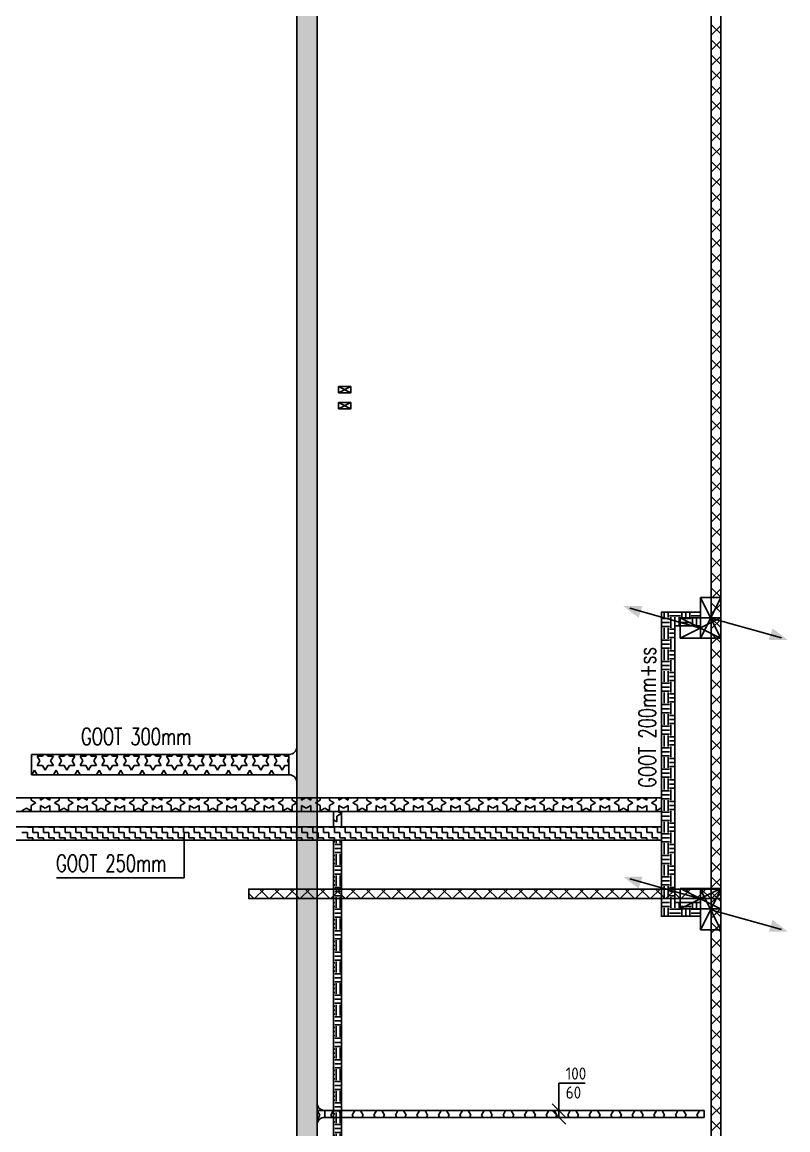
# Model space of a CAD drawing. Header units: millimetres. Extents: x -3262 to 113774, y 0 to 217478.
# Drawn here: x 102490 to 113774, y 192327 to 208663 of the extents above; entities that cross this region are included whole.
import ezdxf

# ---------------------------------------------------------------- set-up
doc = ezdxf.new("R2010")
doc.units = ezdxf.units.MM
doc.header["$LTSCALE"] = 100
for name, color, linetype in [('BL$4----_STEMPEL', 7, 'Continuous'), ('ByLayer', 2, 'Continuous'), ('EL6131--_ENERGIEBEDR (1996)', 2, 'Continuous'), ('EL6131--_GEBOUWINST (1996)', 2, 'Continuous'), ('EL6131--_KG_D', 3, 'Continuous'), ('EL6131--_WG_D', 3, 'Continuous'), ('EM6131--_KG', 1, 'Continuous')]:
    doc.layers.add(name, color=color, linetype=linetype)
doc.styles.add('buro-018', font='BUROFONT.shx', dxfattribs={"height": 180})
doc.styles.add('ROMANS', font='ROMANS', dxfattribs={"width": 0.7})
doc.styles.add('STABICAD-018', font='ISOCP.SHX', dxfattribs={"height": 1.8})

# ---------------------------------------------------------------- blocks, each defined once
blk = doc.blocks.new('PIJL-UIT')
at = {"layer": 'ByLayer', "color": 2}
blk.add_line((0, 0), (2.92, 10.41), dxfattribs=at)
blk.add_solid([(3.23, 11.35), (1.51, 9.11), (3.24, 8.54)], dxfattribs=at)
blk = doc.blocks.new('NV-1')
at = {"layer": 'ByLayer'}
for p, q in [((0, 4), (7.91, 0)), ((0, 0), (7.91, 4))]:
    blk.add_line(p, q, dxfattribs=at)
blk.add_lwpolyline([(0, 0), (8, 0), (8, 4), (0, 4)], close=True, dxfattribs=at)
blk = doc.blocks.new('*X53')
at = {"color": 0}
for p, q in [((30819, 14307), (30679, 14447)), ((30696, 14307), (30836, 14447)), ((31043, 14307), (30903, 14447)), ((30921, 14307), (31061, 14447)), ((31268, 14307), (31128, 14447)), ((31145, 14307), (31285, 14447)), ((31492, 14307), (31352, 14447)), ((31370, 14307), (31510, 14447)), ((31717, 14307), (31577, 14447)), ((31594, 14307), (31734, 14447)), ((31941, 14307), (31801, 14447)), ((31819, 14307), (31959, 14447)), ((32166, 14307), (32026, 14447)), ((32043, 14307), (32183, 14447)), ((32390, 14307), (32250, 14447)), ((32268, 14307), (32408, 14447)), ((32615, 14307), (32475, 14447)), ((32492, 14307), (32632, 14447)), ((32839, 14307), (32699, 14447)), ((32717, 14307), (32857, 14447)), ((33064, 14307), (32924, 14447)), ((32941, 14307), (33081, 14447)), ((33288, 14307), (33148, 14447)), ((33166, 14307), (33306, 14447)), ((33513, 14307), (33373, 14447)), ((33390, 14307), (33530, 14447)), ((33737, 14307), (33597, 14447)), ((33615, 14307), (33755, 14447)), ((33962, 14307), (33822, 14447)), ((33839, 14307), (33979, 14447)), ((34186, 14307), (34046, 14447)), ((34064, 14307), (34204, 14447)), ((34411, 14307), (34271, 14447)), ((34288, 14307), (34428, 14447)), ((34635, 14307), (34495, 14447)), ((34513, 14307), (34653, 14447)), ((34860, 14307), (34720, 14447)), ((34737, 14307), (34877, 14447)), ((35084, 14307), (34944, 14447)), ((34962, 14307), (35102, 14447)), ((35309, 14307), (35169, 14447)), ((35186, 14307), (35326, 14447)), ((35533, 14307), (35393, 14447)), ((35411, 14307), (35551, 14447)), ((35758, 14307), (35618, 14447)), ((35635, 14307), (35775, 14447)), ((35982, 14307), (35842, 14447)), ((35860, 14307), (36000, 14447)), ((36207, 14307), (36067, 14447)), ((36084, 14307), (36224, 14447)), ((36431, 14307), (36291, 14447)), ((36309, 14307), (36449, 14447)), ((36656, 14307), (36516, 14447)), ((36533, 14307), (36673, 14447)), ((36880, 14307), (36740, 14447)), ((36758, 14307), (36898, 14447)), ((37105, 14307), (36965, 14447)), ((36982, 14307), (37122, 14447)), ((37329, 14307), (37189, 14447)), ((37207, 14307), (37347, 14447)), ((37554, 14307), (37414, 14447)), ((37431, 14307), (37571, 14447)), ((37778, 14307), (37638, 14447)), ((37656, 14307), (37796, 14447)), ((38003, 14307), (37863, 14447)), ((37880, 14307), (38020, 14447)), ((38227, 14307), (38087, 14447)), ((38105, 14307), (38245, 14447)), ((38452, 14307), (38312, 14447)), ((38329, 14307), (38469, 14447)), ((38676, 14307), (38536, 14447)), ((38554, 14307), (38694, 14447)), ((38901, 14307), (38761, 14447)), ((38778, 14307), (38918, 14447)), ((39125, 14307), (38985, 14447)), ((39003, 14307), (39143, 14447)), ((39350, 14307), (39210, 14447)), ((39227, 14307), (39367, 14447)), ((39574, 14307), (39434, 14447)), ((39452, 14307), (39592, 14447)), ((39799, 14307), (39659, 14447)), ((39676, 14307), (39816, 14447)), ((40023, 14307), (39883, 14447)), ((39901, 14307), (40041, 14447)), ((40248, 14307), (40108, 14447)), ((40125, 14307), (40265, 14447)), ((40472, 14307), (40332, 14447)), ((40350, 14307), (40490, 14447)), ((40697, 14307), (40557, 14447)), ((40574, 14307), (40714, 14447)), ((40921, 14307), (40781, 14447)), ((40799, 14307), (40939, 14447)), ((41146, 14307), (41006, 14447)), ((41023, 14307), (41163, 14447)), ((41370, 14307), (41230, 14447)), ((41248, 14307), (41388, 14447)), ((41595, 14307), (41455, 14447)), ((41472, 14307), (41612, 14447)), ((41820, 14307), (41680, 14447)), ((41697, 14307), (41837, 14447)), ((42044, 14307), (41904, 14447)), ((41921, 14307), (42061, 14447)), ((42269, 14307), (42129, 14447)), ((42146, 14307), (42286, 14447)), ((42493, 14307), (42353, 14447)), ((42370, 14307), (42510, 14447)), ((42718, 14307), (42578, 14447)), ((42595, 14307), (42735, 14447)), ((42942, 14307), (42802, 14447)), ((42819, 14307), (42959, 14447)), ((43167, 14307), (43027, 14447)), ((43044, 14307), (43184, 14447)), ((43391, 14307), (43251, 14447)), ((43268, 14307), (43408, 14447)), ((43616, 14307), (43476, 14447)), ((43493, 14307), (43633, 14447)), ((43840, 14307), (43700, 14447)), ((43717, 14307), (43857, 14447)), ((44065, 14307), (43925, 14447)), ((43942, 14307), (44082, 14447)), ((44289, 14307), (44149, 14447)), ((44166, 14307), (44306, 14447)), ((44514, 14307), (44374, 14447)), ((44391, 14307), (44531, 14447)), ((44738, 14307), (44598, 14447)), ((44615, 14307), (44755, 14447)), ((44963, 14307), (44823, 14447)), ((44840, 14307), (44980, 14447)), ((45187, 14307), (45047, 14447)), ((45064, 14307), (45204, 14447)), ((45412, 14307), (45272, 14447)), ((45289, 14307), (45429, 14447)), ((45636, 14307), (45496, 14447)), ((45513, 14307), (45653, 14447)), ((45861, 14307), (45721, 14447)), ((45738, 14307), (45878, 14447)), ((46085, 14307), (45945, 14447)), ((45962, 14307), (46102, 14447)), ((46310, 14307), (46170, 14447)), ((46187, 14307), (46327, 14447)), ((46534, 14307), (46394, 14447)), ((46412, 14307), (46552, 14447)), ((46759, 14307), (46619, 14447)), ((46636, 14307), (46776, 14447)), ((46983, 14307), (46843, 14447)), ((46861, 14307), (47001, 14447))]:
    blk.add_line(p, q, dxfattribs=at)
blk = doc.blocks.new('*X57')
at = {"color": 0}
for p, q in [((33848, 15141), (33972, 15141)), ((33848, 15081), (33972, 15081)), ((33893, 14903), (33893, 15061)), ((33953, 14903), (33953, 15061)), ((33972, 15042), (34131, 15042)), ((33992, 15061), (33992, 15183)), ((34052, 15061), (34052, 15183)), ((34111, 15061), (34111, 15183)), ((34131, 15141), (34290, 15141)), ((34131, 15081), (34290, 15081)), ((34151, 14983), (34151, 15061)), ((34211, 14983), (34211, 15061)), ((34270, 14983), (34270, 15061)), ((34290, 15042), (34449, 15042)), ((34310, 15061), (34310, 15183)), ((34369, 15061), (34369, 15183)), ((34429, 15061), (34429, 15183)), ((34449, 15141), (34608, 15141)), ((34449, 15081), (34608, 15081)), ((34469, 14983), (34469, 15061)), ((34528, 14983), (34528, 15061)), ((34588, 14983), (34588, 15061)), ((34608, 15042), (34766, 15042)), ((34627, 15061), (34627, 15183)), ((34687, 15061), (34687, 15183)), ((34746, 15061), (34746, 15183)), ((34766, 15141), (34925, 15141)), ((34766, 15081), (34925, 15081)), ((34786, 14983), (34786, 15061)), ((34846, 14983), (34846, 15061)), ((34905, 14983), (34905, 15061)), ((34925, 15042), (35084, 15042)), ((34945, 15061), (34945, 15183)), ((35004, 15061), (35004, 15183)), ((35064, 15061), (35064, 15183)), ((35084, 15141), (35242, 15141)), ((35084, 15081), (35242, 15081)), ((35104, 14983), (35104, 15061)), ((35163, 14983), (35163, 15061)), ((35223, 14983), (35223, 15061)), ((35242, 15042), (35401, 15042)), ((35262, 15061), (35262, 15183)), ((35322, 15061), (35322, 15183)), ((35381, 15061), (35381, 15183)), ((35401, 15141), (35560, 15141)), ((35401, 15081), (35560, 15081)), ((35421, 14983), (35421, 15061)), ((35481, 14983), (35481, 15061)), ((35540, 14983), (35540, 15061)), ((35560, 15042), (35719, 15042)), ((35580, 15061), (35580, 15183)), ((35639, 15061), (35639, 15183)), ((35699, 15061), (35699, 15183)), ((35719, 15141), (35878, 15141)), ((35719, 15081), (35878, 15081)), ((35739, 14983), (35739, 15061)), ((35798, 14983), (35798, 15061)), ((35858, 14983), (35858, 15061)), ((35878, 15042), (36036, 15042)), ((35897, 15061), (35897, 15183)), ((35957, 15061), (35957, 15183)), ((36016, 15061), (36016, 15183)), ((36036, 15141), (36195, 15141)), ((36036, 15081), (36195, 15081)), ((36056, 14983), (36056, 15061)), ((36116, 14983), (36116, 15061)), ((36175, 14983), (36175, 15061)), ((36195, 15042), (36354, 15042)), ((36215, 15061), (36215, 15183)), ((36274, 15061), (36274, 15183)), ((36334, 15061), (36334, 15183)), ((36354, 15141), (36512, 15141)), ((36354, 15081), (36512, 15081)), ((36374, 14983), (36374, 15061)), ((36433, 14983), (36433, 15061)), ((36493, 14983), (36493, 15061)), ((36512, 15042), (36671, 15042)), ((36532, 15061), (36532, 15183)), ((36592, 15061), (36592, 15183)), ((36651, 15061), (36651, 15183)), ((36671, 15141), (36830, 15141)), ((36671, 15081), (36830, 15081)), ((36691, 14983), (36691, 15061)), ((36751, 14983), (36751, 15061)), ((36810, 14983), (36810, 15061)), ((36830, 15042), (36989, 15042)), ((36850, 15061), (36850, 15183)), ((36909, 15061), (36909, 15183)), ((36969, 15061), (36969, 15183)), ((36989, 15141), (37148, 15141)), ((36989, 15081), (37148, 15081)), ((37009, 14983), (37009, 15061)), ((37068, 14983), (37068, 15061)), ((37128, 14983), (37128, 15061)), ((37148, 15042), (37306, 15042)), ((37167, 15061), (37167, 15183)), ((37227, 15061), (37227, 15183)), ((37286, 15061), (37286, 15183)), ((37306, 15141), (37465, 15141)), ((37306, 15081), (37465, 15081)), ((37326, 14983), (37326, 15061)), ((37386, 14983), (37386, 15061)), ((37445, 14983), (37445, 15061)), ((37465, 15042), (37624, 15042)), ((37485, 15061), (37485, 15183)), ((37544, 15061), (37544, 15183)), ((37604, 15061), (37604, 15183)), ((37624, 15141), (37782, 15141)), ((37624, 15081), (37782, 15081)), ((37644, 14983), (37644, 15061)), ((37703, 14983), (37703, 15061)), ((37763, 14983), (37763, 15061)), ((37782, 15042), (37941, 15042)), ((37802, 15061), (37802, 15183)), ((37862, 15061), (37862, 15183)), ((37921, 15061), (37921, 15183)), ((37941, 15141), (38100, 15141)), ((37941, 15081), (38100, 15081)), ((37961, 14983), (37961, 15061)), ((38021, 14983), (38021, 15061)), ((38080, 14983), (38080, 15061)), ((38100, 15042), (38259, 15042)), ((38120, 15061), (38120, 15183)), ((38179, 15061), (38179, 15183)), ((38239, 15061), (38239, 15183)), ((38259, 15141), (38331, 15141)), ((38259, 15081), (38331, 15081)), ((38279, 14903), (38279, 15061)), ((33848, 14883), (33972, 14883)), ((33972, 14982), (34048, 14982)), ((33972, 14922), (34048, 14922)), ((33992, 14744), (33992, 14903)), ((38131, 14982), (38259, 14982)), ((38131, 14922), (38259, 14922)), ((38179, 14744), (38179, 14903)), ((38239, 14744), (38239, 14903)), ((38259, 14883), (38331, 14883)), ((33848, 14823), (33972, 14823)), ((33848, 14764), (33972, 14764)), ((33893, 14604), (33893, 14744)), ((33953, 14604), (33953, 14744)), ((33972, 14724), (34048, 14724)), ((38131, 14724), (38259, 14724)), ((38259, 14823), (38331, 14823)), ((38259, 14764), (38331, 14764)), ((38279, 14604), (38279, 14744)), ((33972, 14665), (34048, 14665)), ((33972, 14605), (34048, 14605)), ((38131, 14665), (38259, 14665)), ((38131, 14605), (38259, 14605))]:
    blk.add_line(p, q, dxfattribs=at)
blk = doc.blocks.new('*X60')
at = {"color": 0}
for p, q in [((35242, 19797), (35271, 19846)), ((35242, 19797), (35322, 19797)), ((35362, 19729), (35322, 19797)), ((35362, 19729), (35393, 19783)), ((35201, 19726), (35203, 19729)), ((35204, 19726), (35203, 19729))]:
    blk.add_line(p, q, dxfattribs=at)
blk = doc.blocks.new('*X61')
at = {"color": 0}
for p, q in [((27735, 19804), (27781, 19804)), ((27761, 19824), (27761, 19846)), ((27781, 19844), (27940, 19844)), ((27801, 19726), (27801, 19824)), ((27861, 19726), (27861, 19824)), ((27920, 19726), (27920, 19824)), ((27940, 19804), (28099, 19804)), ((27960, 19824), (27960, 19846)), ((28019, 19824), (28019, 19846)), ((28079, 19824), (28079, 19846)), ((28099, 19844), (28258, 19844)), ((28119, 19726), (28119, 19824)), ((28178, 19726), (28178, 19824)), ((28238, 19726), (28238, 19824)), ((28258, 19804), (28416, 19804)), ((28277, 19824), (28277, 19846)), ((28337, 19824), (28337, 19846)), ((28396, 19824), (28396, 19846)), ((28416, 19844), (28575, 19844)), ((28436, 19726), (28436, 19824)), ((28496, 19726), (28496, 19824)), ((28555, 19726), (28555, 19824)), ((28575, 19804), (28734, 19804)), ((28595, 19824), (28595, 19846)), ((28654, 19824), (28654, 19846)), ((28714, 19824), (28714, 19846)), ((28734, 19844), (28892, 19844)), ((28754, 19726), (28754, 19824)), ((28813, 19726), (28813, 19824)), ((28873, 19726), (28873, 19824)), ((28892, 19804), (29051, 19804)), ((28912, 19824), (28912, 19846)), ((28972, 19824), (28972, 19846)), ((29031, 19824), (29031, 19846)), ((29051, 19844), (29210, 19844)), ((29071, 19726), (29071, 19824)), ((29131, 19726), (29131, 19824)), ((29190, 19726), (29190, 19824)), ((29210, 19804), (29369, 19804)), ((29230, 19824), (29230, 19846)), ((29289, 19824), (29289, 19846)), ((29349, 19824), (29349, 19846)), ((29369, 19844), (29528, 19844)), ((29389, 19726), (29389, 19824)), ((29448, 19726), (29448, 19824)), ((29508, 19726), (29508, 19824)), ((29528, 19804), (29686, 19804)), ((29547, 19824), (29547, 19846)), ((29607, 19824), (29607, 19846)), ((29666, 19824), (29666, 19846)), ((29686, 19844), (29845, 19844)), ((29706, 19726), (29706, 19824)), ((29766, 19726), (29766, 19824)), ((29825, 19726), (29825, 19824)), ((29845, 19804), (30004, 19804)), ((29865, 19824), (29865, 19846)), ((29924, 19824), (29924, 19846)), ((29984, 19824), (29984, 19846)), ((30004, 19844), (30162, 19844)), ((30024, 19726), (30024, 19824)), ((30083, 19726), (30083, 19824)), ((30143, 19726), (30143, 19824)), ((30162, 19804), (30321, 19804)), ((30182, 19824), (30182, 19846)), ((30242, 19824), (30242, 19846)), ((30301, 19824), (30301, 19846)), ((30321, 19844), (30480, 19844)), ((30341, 19726), (30341, 19824)), ((30401, 19726), (30401, 19824)), ((30460, 19726), (30460, 19824)), ((30480, 19804), (30639, 19804)), ((30500, 19824), (30500, 19846)), ((30559, 19824), (30559, 19846)), ((30619, 19824), (30619, 19846)), ((30639, 19844), (30798, 19844)), ((30659, 19726), (30659, 19824)), ((30718, 19726), (30718, 19824)), ((30778, 19726), (30778, 19824)), ((30798, 19804), (30956, 19804)), ((30817, 19824), (30817, 19846)), ((30877, 19824), (30877, 19846)), ((30936, 19824), (30936, 19846)), ((30956, 19844), (31115, 19844)), ((30976, 19726), (30976, 19824)), ((31036, 19726), (31036, 19824)), ((31095, 19726), (31095, 19824)), ((31115, 19804), (31274, 19804)), ((31135, 19824), (31135, 19846)), ((31194, 19824), (31194, 19846)), ((31254, 19824), (31254, 19846)), ((31274, 19844), (31432, 19844)), ((31294, 19726), (31294, 19824)), ((31353, 19726), (31353, 19824)), ((31413, 19726), (31413, 19824)), ((31432, 19804), (31591, 19804)), ((31452, 19824), (31452, 19846)), ((31512, 19824), (31512, 19846)), ((31571, 19824), (31571, 19846)), ((31591, 19844), (31750, 19844)), ((31611, 19726), (31611, 19824)), ((31671, 19726), (31671, 19824)), ((31730, 19726), (31730, 19824)), ((31750, 19804), (31909, 19804)), ((31770, 19824), (31770, 19846)), ((31829, 19824), (31829, 19846)), ((31889, 19824), (31889, 19846)), ((31909, 19844), (32068, 19844)), ((31929, 19726), (31929, 19824)), ((31988, 19726), (31988, 19824)), ((32048, 19726), (32048, 19824)), ((32068, 19804), (32226, 19804)), ((32087, 19824), (32087, 19846)), ((32147, 19824), (32147, 19846)), ((32206, 19824), (32206, 19846)), ((32226, 19844), (32385, 19844)), ((32246, 19726), (32246, 19824)), ((32306, 19726), (32306, 19824)), ((32365, 19726), (32365, 19824)), ((32385, 19804), (32544, 19804)), ((32405, 19824), (32405, 19846)), ((32464, 19824), (32464, 19846)), ((32524, 19824), (32524, 19846)), ((32544, 19844), (32702, 19844)), ((32564, 19726), (32564, 19824)), ((32623, 19726), (32623, 19824)), ((32683, 19726), (32683, 19824)), ((32702, 19804), (32861, 19804)), ((32722, 19824), (32722, 19846)), ((32782, 19824), (32782, 19846)), ((32841, 19824), (32841, 19846)), ((32861, 19844), (33020, 19844)), ((32881, 19726), (32881, 19824)), ((32941, 19726), (32941, 19824)), ((33000, 19726), (33000, 19824)), ((33020, 19804), (33179, 19804)), ((33040, 19824), (33040, 19846)), ((33099, 19824), (33099, 19846)), ((33159, 19824), (33159, 19846)), ((33179, 19844), (33338, 19844)), ((33199, 19726), (33199, 19824)), ((33258, 19726), (33258, 19824)), ((33318, 19726), (33318, 19824)), ((33338, 19804), (33496, 19804)), ((33357, 19824), (33357, 19846)), ((33417, 19824), (33417, 19846)), ((33476, 19824), (33476, 19846)), ((33496, 19844), (33655, 19844)), ((33516, 19726), (33516, 19824)), ((33576, 19726), (33576, 19824)), ((33635, 19726), (33635, 19824)), ((33655, 19804), (33814, 19804)), ((33675, 19824), (33675, 19846)), ((33734, 19824), (33734, 19846)), ((33794, 19824), (33794, 19846)), ((33814, 19844), (33972, 19844)), ((33834, 19726), (33834, 19824)), ((33893, 19726), (33893, 19824)), ((33953, 19726), (33953, 19824)), ((33972, 19804), (34131, 19804)), ((33992, 19824), (33992, 19846)), ((34052, 19824), (34052, 19846)), ((34111, 19824), (34111, 19846)), ((34131, 19844), (34290, 19844)), ((34151, 19726), (34151, 19824)), ((34211, 19726), (34211, 19824)), ((34270, 19726), (34270, 19824)), ((34290, 19804), (34449, 19804)), ((34310, 19824), (34310, 19846)), ((34369, 19824), (34369, 19846)), ((34429, 19824), (34429, 19846)), ((34449, 19844), (34608, 19844)), ((34469, 19726), (34469, 19824)), ((34528, 19726), (34528, 19824)), ((34588, 19726), (34588, 19824)), ((34608, 19804), (34766, 19804)), ((34627, 19824), (34627, 19846)), ((34687, 19824), (34687, 19846)), ((34746, 19824), (34746, 19846)), ((34766, 19844), (34925, 19844)), ((34786, 19726), (34786, 19824)), ((34846, 19726), (34846, 19824)), ((34905, 19726), (34905, 19824)), ((34925, 19804), (34967, 19804)), ((34945, 19824), (34945, 19846)), ((27735, 19745), (27781, 19745)), ((27940, 19745), (28099, 19745)), ((28258, 19745), (28416, 19745)), ((28575, 19745), (28734, 19745)), ((28892, 19745), (29051, 19745)), ((29210, 19745), (29369, 19745)), ((29528, 19745), (29686, 19745)), ((29845, 19745), (30004, 19745)), ((30162, 19745), (30321, 19745)), ((30480, 19745), (30639, 19745)), ((30798, 19745), (30956, 19745)), ((31115, 19745), (31274, 19745)), ((31432, 19745), (31591, 19745)), ((31750, 19745), (31909, 19745)), ((32068, 19745), (32226, 19745)), ((32385, 19745), (32544, 19745)), ((32702, 19745), (32861, 19745)), ((33020, 19745), (33179, 19745)), ((33338, 19745), (33496, 19745)), ((33655, 19745), (33814, 19745)), ((33972, 19745), (34131, 19745)), ((34290, 19745), (34449, 19745)), ((34608, 19745), (34766, 19745)), ((34925, 19745), (34967, 19745))]:
    blk.add_line(p, q, dxfattribs=at)
blk = doc.blocks.new('*X56')
at = {"color": 0}
for p, q in [((43448, 35591), (43522, 35664)), ((43588, 35662), (43587, 35664)), ((43588, 35438), (43448, 35578)), ((43448, 35366), (43588, 35506)), ((43588, 35213), (43448, 35353)), ((43448, 35142), (43588, 35282)), ((43588, 34989), (43448, 35129)), ((43448, 34917), (43588, 35057)), ((43588, 34764), (43448, 34904)), ((43448, 34693), (43588, 34833)), ((43588, 34540), (43448, 34680)), ((43448, 34468), (43588, 34608)), ((43588, 34315), (43448, 34455)), ((43448, 34244), (43588, 34384)), ((43588, 34091), (43448, 34231)), ((43448, 34019), (43588, 34159)), ((43588, 33866), (43448, 34006)), ((43448, 33795), (43588, 33935)), ((43588, 33642), (43448, 33782)), ((43448, 33570), (43588, 33710)), ((43588, 33417), (43448, 33557)), ((43448, 33346), (43588, 33486)), ((43588, 33193), (43448, 33333)), ((43448, 33121), (43588, 33261)), ((43588, 32968), (43448, 33108)), ((43448, 32897), (43588, 33037)), ((43588, 32744), (43448, 32884)), ((43448, 32672), (43588, 32812)), ((43588, 32519), (43448, 32659)), ((43448, 32448), (43588, 32588)), ((43588, 32295), (43448, 32435)), ((43448, 32223), (43588, 32363)), ((43588, 32070), (43448, 32210)), ((43448, 31999), (43588, 32139)), ((43588, 31846), (43448, 31986)), ((43448, 31774), (43588, 31914)), ((43588, 31621), (43448, 31761)), ((43448, 31550), (43588, 31690)), ((43588, 31397), (43448, 31537)), ((43448, 31325), (43588, 31465)), ((43588, 31172), (43448, 31312)), ((43448, 31101), (43588, 31241)), ((43588, 30948), (43448, 31088)), ((43448, 30876), (43588, 31016)), ((43588, 30723), (43448, 30863)), ((43448, 30651), (43588, 30791)), ((43588, 30499), (43448, 30639)), ((43448, 30427), (43588, 30567)), ((43588, 30274), (43448, 30414)), ((43448, 30202), (43588, 30342)), ((43588, 30050), (43448, 30190)), ((43448, 29978), (43588, 30118)), ((43588, 29825), (43448, 29965)), ((43448, 29753), (43588, 29893)), ((43588, 29601), (43448, 29741)), ((43448, 29529), (43588, 29669)), ((43588, 29376), (43448, 29516)), ((43448, 29304), (43588, 29444)), ((43588, 29152), (43448, 29292)), ((43448, 29080), (43588, 29220)), ((43588, 28927), (43448, 29067)), ((43448, 28855), (43588, 28995)), ((43587, 28704), (43448, 28843)), ((43522, 28704), (43588, 28771))]:
    blk.add_line(p, q, dxfattribs=at)
blk = doc.blocks.new('*X65')
at = {"color": 0}
for p, q in [((35004, 24527), (35084, 24527)), ((35004, 24448), (35004, 24527)), ((35084, 24527), (35084, 24606)), ((35163, 24527), (35167, 24527)), ((35163, 24448), (35163, 24527)), ((34967, 24448), (35004, 24448)), ((35004, 24368), (35084, 24368)), ((35004, 24289), (35004, 24368)), ((35084, 24448), (35163, 24448)), ((35084, 24368), (35084, 24448)), ((35163, 24368), (35167, 24368)), ((35163, 24289), (35163, 24368)), ((34967, 24289), (35004, 24289)), ((35004, 24209), (35084, 24209)), ((35004, 24130), (35004, 24209)), ((35084, 24289), (35163, 24289)), ((35084, 24209), (35084, 24289)), ((35163, 24209), (35167, 24209)), ((35163, 24130), (35163, 24209)), ((34967, 24130), (35004, 24130)), ((35004, 24051), (35084, 24051)), ((35004, 23971), (35004, 24051)), ((35084, 24130), (35163, 24130)), ((35084, 24051), (35084, 24130)), ((35163, 24051), (35167, 24051)), ((35163, 23971), (35163, 24051)), ((34967, 23971), (35004, 23971)), ((35004, 23892), (35084, 23892)), ((35004, 23812), (35004, 23892)), ((35084, 23971), (35163, 23971)), ((35084, 23892), (35084, 23971)), ((35163, 23892), (35167, 23892)), ((35163, 23812), (35163, 23892)), ((34967, 23812), (35004, 23812)), ((35004, 23733), (35084, 23733)), ((35004, 23654), (35004, 23733)), ((35084, 23812), (35163, 23812)), ((35084, 23733), (35084, 23812)), ((35163, 23733), (35167, 23733)), ((35163, 23654), (35163, 23733)), ((34967, 23654), (35004, 23654)), ((35004, 23574), (35084, 23574)), ((35004, 23495), (35004, 23574)), ((35084, 23654), (35163, 23654)), ((35084, 23574), (35084, 23654)), ((35163, 23574), (35167, 23574)), ((35163, 23495), (35163, 23574)), ((34967, 23495), (35004, 23495)), ((35004, 23416), (35084, 23416)), ((35004, 23336), (35004, 23416)), ((35084, 23495), (35163, 23495)), ((35084, 23416), (35084, 23495)), ((35163, 23416), (35167, 23416)), ((35163, 23336), (35163, 23416)), ((34967, 23336), (35004, 23336)), ((35004, 23257), (35084, 23257)), ((35004, 23178), (35004, 23257)), ((35084, 23336), (35163, 23336)), ((35084, 23257), (35084, 23336)), ((35163, 23257), (35167, 23257)), ((35163, 23178), (35163, 23257)), ((34967, 23178), (35004, 23178)), ((35004, 23098), (35084, 23098)), ((35004, 23019), (35004, 23098)), ((35084, 23178), (35163, 23178)), ((35084, 23098), (35084, 23178)), ((35163, 23098), (35167, 23098)), ((35163, 23019), (35163, 23098)), ((34967, 23019), (35004, 23019)), ((35004, 22939), (35084, 22939)), ((35004, 22860), (35004, 22939)), ((35084, 23019), (35163, 23019)), ((35084, 22939), (35084, 23019)), ((35163, 22939), (35167, 22939)), ((35163, 22860), (35163, 22939)), ((34967, 22860), (35004, 22860)), ((35004, 22781), (35084, 22781)), ((35004, 22701), (35004, 22781)), ((35084, 22860), (35163, 22860)), ((35084, 22781), (35084, 22860)), ((35163, 22781), (35167, 22781)), ((35163, 22701), (35163, 22781)), ((34967, 22701), (35004, 22701)), ((35004, 22622), (35084, 22622)), ((35004, 22542), (35004, 22622)), ((35084, 22701), (35163, 22701)), ((35084, 22622), (35084, 22701)), ((35163, 22622), (35167, 22622)), ((35163, 22542), (35163, 22622)), ((34967, 22542), (35004, 22542)), ((34967, 22384), (35004, 22384)), ((35004, 22463), (35084, 22463)), ((35004, 22384), (35004, 22463)), ((35084, 22542), (35163, 22542)), ((35084, 22463), (35084, 22542)), ((35084, 22384), (35163, 22384)), ((35084, 22304), (35084, 22384)), ((35163, 22463), (35167, 22463)), ((35163, 22384), (35163, 22463)), ((34967, 22225), (35004, 22225)), ((35004, 22304), (35084, 22304)), ((35004, 22225), (35004, 22304)), ((35084, 22225), (35163, 22225)), ((35084, 22146), (35084, 22225)), ((35163, 22304), (35167, 22304)), ((35163, 22225), (35163, 22304)), ((34967, 22066), (35004, 22066)), ((35004, 22146), (35084, 22146)), ((35004, 22066), (35004, 22146)), ((35084, 22066), (35163, 22066)), ((35084, 21987), (35084, 22066)), ((35163, 22146), (35167, 22146)), ((35163, 22066), (35163, 22146)), ((34967, 21908), (35004, 21908)), ((35004, 21987), (35084, 21987)), ((35004, 21908), (35004, 21987)), ((35084, 21908), (35163, 21908)), ((35084, 21828), (35084, 21908)), ((35163, 21987), (35167, 21987)), ((35163, 21908), (35163, 21987)), ((34967, 21749), (35004, 21749)), ((35004, 21828), (35084, 21828)), ((35004, 21749), (35004, 21828)), ((35084, 21749), (35163, 21749)), ((35084, 21669), (35084, 21749)), ((35163, 21828), (35167, 21828)), ((35163, 21749), (35163, 21828)), ((34967, 21590), (35004, 21590)), ((35004, 21669), (35084, 21669)), ((35004, 21590), (35004, 21669)), ((35084, 21590), (35163, 21590)), ((35084, 21511), (35084, 21590)), ((35163, 21669), (35167, 21669)), ((35163, 21590), (35163, 21669)), ((34967, 21431), (35004, 21431)), ((35004, 21511), (35084, 21511)), ((35004, 21431), (35004, 21511)), ((35084, 21431), (35163, 21431)), ((35084, 21352), (35084, 21431)), ((35163, 21511), (35167, 21511)), ((35163, 21431), (35163, 21511)), ((34967, 21272), (35004, 21272)), ((35004, 21352), (35084, 21352)), ((35004, 21272), (35004, 21352)), ((35084, 21272), (35163, 21272)), ((35084, 21193), (35084, 21272)), ((35163, 21352), (35167, 21352)), ((35163, 21272), (35163, 21352)), ((34967, 21114), (35004, 21114)), ((35004, 21193), (35084, 21193)), ((35004, 21114), (35004, 21193)), ((35084, 21114), (35163, 21114)), ((35084, 21034), (35084, 21114)), ((35163, 21193), (35167, 21193)), ((35163, 21114), (35163, 21193)), ((34967, 20955), (35004, 20955)), ((35004, 21034), (35084, 21034)), ((35004, 20955), (35004, 21034)), ((35084, 20955), (35163, 20955)), ((35084, 20876), (35084, 20955)), ((35163, 21034), (35167, 21034)), ((35163, 20955), (35163, 21034)), ((34967, 20796), (35004, 20796)), ((35004, 20876), (35084, 20876)), ((35004, 20796), (35004, 20876)), ((35084, 20796), (35163, 20796)), ((35084, 20717), (35084, 20796)), ((35163, 20876), (35167, 20876)), ((35163, 20796), (35163, 20876)), ((34967, 20638), (35004, 20638)), ((35004, 20717), (35084, 20717)), ((35004, 20638), (35004, 20717)), ((35084, 20638), (35163, 20638)), ((35084, 20558), (35084, 20638)), ((35163, 20717), (35167, 20717)), ((35163, 20638), (35163, 20717)), ((34967, 20479), (35004, 20479)), ((35004, 20558), (35084, 20558)), ((35004, 20479), (35004, 20558)), ((35084, 20479), (35163, 20479)), ((35084, 20399), (35084, 20479)), ((35163, 20558), (35167, 20558)), ((35163, 20479), (35163, 20558)), ((34967, 20320), (35004, 20320)), ((35004, 20399), (35084, 20399)), ((35004, 20320), (35004, 20399)), ((35084, 20320), (35163, 20320)), ((35084, 20241), (35084, 20320)), ((35163, 20399), (35167, 20399)), ((35163, 20320), (35163, 20399)), ((34967, 20161), (35004, 20161)), ((35004, 20241), (35084, 20241)), ((35004, 20161), (35004, 20241)), ((35084, 20161), (35163, 20161)), ((35084, 20082), (35084, 20161)), ((35163, 20241), (35167, 20241)), ((35163, 20161), (35163, 20241)), ((34967, 20002), (35004, 20002)), ((35004, 20082), (35084, 20082)), ((35004, 20002), (35004, 20082)), ((35084, 20002), (35163, 20002)), ((35084, 19923), (35084, 20002)), ((35163, 20082), (35167, 20082)), ((35163, 20002), (35163, 20082)), ((34967, 19844), (35004, 19844)), ((35004, 19923), (35084, 19923)), ((35004, 19844), (35004, 19923)), ((35084, 19844), (35163, 19844)), ((35084, 19764), (35084, 19844)), ((35163, 19923), (35167, 19923)), ((35163, 19844), (35163, 19923)), ((34967, 19685), (35004, 19685)), ((35004, 19764), (35084, 19764)), ((35004, 19685), (35004, 19764)), ((35004, 19606), (35084, 19606)), ((35004, 19526), (35004, 19606)), ((35084, 19685), (35163, 19685)), ((35084, 19606), (35084, 19685)), ((35163, 19764), (35167, 19764)), ((35163, 19685), (35163, 19764)), ((35163, 19606), (35167, 19606)), ((35163, 19526), (35163, 19606)), ((34967, 19526), (35004, 19526)), ((35004, 19447), (35084, 19447)), ((35004, 19368), (35004, 19447)), ((35084, 19526), (35163, 19526)), ((35084, 19447), (35084, 19526)), ((35163, 19447), (35167, 19447)), ((35163, 19368), (35163, 19447)), ((34967, 19368), (35004, 19368)), ((35004, 19288), (35084, 19288)), ((35004, 19209), (35004, 19288)), ((35084, 19368), (35163, 19368)), ((35084, 19288), (35084, 19368)), ((35163, 19288), (35167, 19288)), ((35163, 19209), (35163, 19288)), ((34967, 19209), (35004, 19209)), ((35004, 19129), (35084, 19129)), ((35004, 19050), (35004, 19129)), ((35084, 19209), (35163, 19209)), ((35084, 19129), (35084, 19209)), ((35163, 19129), (35167, 19129)), ((35163, 19050), (35163, 19129)), ((34967, 19050), (35004, 19050)), ((35004, 18971), (35084, 18971)), ((35004, 18891), (35004, 18971)), ((35084, 19050), (35163, 19050)), ((35084, 18971), (35084, 19050)), ((35163, 18971), (35167, 18971)), ((35163, 18891), (35163, 18971)), ((34967, 18891), (35004, 18891)), ((35004, 18812), (35084, 18812)), ((35004, 18732), (35004, 18812)), ((35084, 18891), (35163, 18891)), ((35084, 18812), (35084, 18891)), ((35163, 18812), (35167, 18812)), ((35163, 18732), (35163, 18812)), ((34967, 18732), (35004, 18732)), ((35004, 18653), (35084, 18653)), ((35004, 18574), (35004, 18653)), ((35084, 18732), (35163, 18732)), ((35084, 18653), (35084, 18732)), ((35163, 18653), (35167, 18653)), ((35163, 18574), (35163, 18653)), ((34967, 18574), (35004, 18574)), ((35004, 18494), (35084, 18494)), ((35004, 18415), (35004, 18494)), ((35084, 18574), (35163, 18574)), ((35084, 18494), (35084, 18574)), ((35163, 18494), (35167, 18494)), ((35163, 18415), (35163, 18494)), ((34967, 18415), (35004, 18415)), ((35004, 18336), (35084, 18336)), ((35004, 18256), (35004, 18336)), ((35084, 18415), (35163, 18415)), ((35084, 18336), (35084, 18415)), ((35163, 18336), (35167, 18336)), ((35163, 18256), (35163, 18336)), ((34967, 18256), (35004, 18256)), ((35004, 18177), (35084, 18177)), ((35004, 18098), (35004, 18177)), ((35084, 18256), (35163, 18256)), ((35084, 18177), (35084, 18256)), ((35163, 18177), (35167, 18177)), ((35163, 18098), (35163, 18177)), ((34967, 18098), (35004, 18098)), ((35004, 18018), (35084, 18018)), ((35004, 17939), (35004, 18018)), ((35084, 18098), (35163, 18098)), ((35084, 18018), (35084, 18098)), ((35163, 18018), (35167, 18018)), ((35163, 17939), (35163, 18018)), ((34967, 17939), (35004, 17939)), ((35004, 17859), (35084, 17859)), ((35004, 17780), (35004, 17859)), ((35084, 17939), (35163, 17939)), ((35084, 17859), (35084, 17939)), ((35163, 17859), (35167, 17859)), ((35163, 17780), (35163, 17859)), ((34967, 17780), (35004, 17780)), ((35004, 17701), (35084, 17701)), ((35004, 17621), (35004, 17701)), ((35084, 17780), (35163, 17780)), ((35084, 17701), (35084, 17780)), ((35163, 17701), (35167, 17701)), ((35163, 17621), (35163, 17701)), ((34967, 17621), (35004, 17621)), ((35004, 17542), (35084, 17542)), ((35004, 17462), (35004, 17542)), ((35084, 17621), (35163, 17621)), ((35084, 17542), (35084, 17621)), ((35163, 17542), (35167, 17542)), ((35163, 17462), (35163, 17542)), ((34967, 17462), (35004, 17462)), ((35004, 17383), (35084, 17383)), ((35004, 17304), (35004, 17383)), ((35084, 17462), (35163, 17462)), ((35084, 17383), (35084, 17462)), ((35163, 17383), (35167, 17383)), ((35163, 17304), (35163, 17383)), ((34967, 17304), (35004, 17304)), ((35004, 17224), (35084, 17224)), ((35004, 17145), (35004, 17224)), ((35084, 17304), (35163, 17304)), ((35084, 17224), (35084, 17304)), ((35163, 17224), (35167, 17224)), ((35163, 17145), (35163, 17224)), ((34967, 17145), (35004, 17145)), ((35004, 17066), (35084, 17066)), ((35004, 16986), (35004, 17066)), ((35084, 17145), (35163, 17145)), ((35084, 17066), (35084, 17145)), ((35163, 17066), (35167, 17066)), ((35163, 16986), (35163, 17066)), ((34967, 16986), (35004, 16986)), ((34967, 16828), (35004, 16828)), ((35004, 16907), (35084, 16907)), ((35004, 16828), (35004, 16907)), ((35084, 16986), (35163, 16986)), ((35084, 16907), (35084, 16986)), ((35084, 16828), (35163, 16828)), ((35084, 16748), (35084, 16828)), ((35163, 16907), (35167, 16907)), ((35163, 16828), (35163, 16907)), ((34967, 16669), (35004, 16669)), ((35004, 16748), (35084, 16748)), ((35004, 16669), (35004, 16748)), ((35084, 16669), (35163, 16669)), ((35084, 16589), (35084, 16669)), ((35163, 16748), (35167, 16748)), ((35163, 16669), (35163, 16748)), ((34967, 16510), (35004, 16510)), ((35004, 16589), (35084, 16589)), ((35004, 16510), (35004, 16589)), ((35084, 16510), (35163, 16510)), ((35084, 16431), (35084, 16510)), ((35163, 16589), (35167, 16589)), ((35163, 16510), (35163, 16589)), ((34967, 16351), (35004, 16351)), ((35004, 16431), (35084, 16431)), ((35004, 16351), (35004, 16431)), ((35084, 16351), (35163, 16351)), ((35084, 16272), (35084, 16351)), ((35163, 16431), (35167, 16431)), ((35163, 16351), (35163, 16431)), ((34967, 16192), (35004, 16192)), ((35004, 16272), (35084, 16272)), ((35004, 16192), (35004, 16272)), ((35084, 16192), (35163, 16192)), ((35084, 16113), (35084, 16192)), ((35163, 16272), (35167, 16272)), ((35163, 16192), (35163, 16272)), ((34967, 16034), (35004, 16034)), ((35004, 16113), (35084, 16113)), ((35004, 16034), (35004, 16113)), ((35084, 16034), (35163, 16034)), ((35084, 15954), (35084, 16034)), ((35163, 16113), (35167, 16113)), ((35163, 16034), (35163, 16113)), ((34967, 15875), (35004, 15875)), ((35004, 15954), (35084, 15954)), ((35004, 15875), (35004, 15954)), ((35084, 15875), (35163, 15875)), ((35084, 15796), (35084, 15875)), ((35163, 15954), (35167, 15954)), ((35163, 15875), (35163, 15954)), ((34967, 15716), (35004, 15716)), ((35004, 15796), (35084, 15796)), ((35004, 15716), (35004, 15796)), ((35084, 15716), (35163, 15716)), ((35084, 15637), (35084, 15716)), ((35163, 15796), (35167, 15796)), ((35163, 15716), (35163, 15796)), ((34967, 15558), (35004, 15558)), ((35004, 15637), (35084, 15637)), ((35004, 15558), (35004, 15637)), ((35084, 15558), (35163, 15558)), ((35084, 15478), (35084, 15558)), ((35163, 15637), (35167, 15637)), ((35163, 15558), (35163, 15637)), ((34967, 15399), (35004, 15399)), ((35004, 15478), (35084, 15478)), ((35004, 15399), (35004, 15478)), ((35084, 15399), (35163, 15399)), ((35084, 15319), (35084, 15399)), ((35163, 15478), (35167, 15478)), ((35163, 15399), (35163, 15478)), ((34967, 15240), (35004, 15240)), ((35004, 15319), (35084, 15319)), ((35004, 15240), (35004, 15319)), ((35084, 15240), (35163, 15240)), ((35084, 15183), (35084, 15240)), ((35163, 15319), (35167, 15319)), ((35163, 15240), (35163, 15319))]:
    blk.add_line(p, q, dxfattribs=at)
blk = doc.blocks.new('*X66')
at = {"color": 0}
for p, q in [((35441, 24540), (35401, 24609)), ((35401, 24472), (35441, 24540)), ((35401, 24334), (35393, 24349)), ((35401, 24472), (35481, 24472)), ((35520, 24403), (35481, 24472)), ((35520, 24403), (35560, 24472)), ((35560, 24472), (35593, 24472)), ((35393, 24182), (35401, 24197)), ((35401, 24334), (35481, 24334)), ((35401, 24197), (35481, 24197)), ((35441, 24265), (35481, 24334)), ((35481, 24197), (35441, 24265)), ((35560, 24334), (35593, 24334)), ((35593, 24277), (35560, 24334)), ((35560, 24197), (35593, 24254)), ((35560, 24197), (35593, 24197)), ((35401, 24059), (35481, 24059)), ((35441, 23991), (35401, 24059)), ((35481, 24059), (35520, 24128)), ((35560, 24059), (35520, 24128)), ((35560, 24059), (35593, 24059)), ((35401, 23922), (35441, 23991)), ((35401, 23922), (35481, 23922)), ((35520, 23853), (35481, 23922)), ((35520, 23853), (35560, 23922)), ((35560, 23922), (35593, 23922)), ((35401, 23784), (35393, 23799)), ((35401, 23784), (35481, 23784)), ((35441, 23716), (35481, 23784)), ((35481, 23647), (35441, 23716)), ((35560, 23784), (35593, 23784)), ((35593, 23727), (35560, 23784)), ((35560, 23647), (35593, 23704)), ((35393, 23632), (35401, 23647)), ((35401, 23647), (35481, 23647)), ((35481, 23509), (35520, 23578)), ((35560, 23509), (35520, 23578)), ((35560, 23647), (35593, 23647)), ((35401, 23509), (35481, 23509)), ((35441, 23441), (35401, 23509)), ((35401, 23372), (35441, 23441)), ((35401, 23372), (35481, 23372)), ((35520, 23303), (35481, 23372)), ((35520, 23303), (35560, 23372)), ((35560, 23509), (35593, 23509)), ((35560, 23372), (35593, 23372)), ((35401, 23234), (35393, 23249)), ((35401, 23234), (35481, 23234)), ((35441, 23166), (35481, 23234)), ((35560, 23234), (35593, 23234)), ((35593, 23177), (35560, 23234)), ((35393, 23083), (35401, 23097)), ((35401, 23097), (35481, 23097)), ((35481, 23097), (35441, 23166)), ((35560, 23097), (35593, 23154)), ((35560, 23097), (35593, 23097)), ((35401, 22959), (35481, 22959)), ((35441, 22891), (35401, 22959)), ((35401, 22822), (35441, 22891)), ((35481, 22959), (35520, 23028)), ((35560, 22959), (35520, 23028)), ((35560, 22959), (35593, 22959)), ((35401, 22822), (35481, 22822)), ((35520, 22753), (35481, 22822)), ((35520, 22753), (35560, 22822)), ((35560, 22822), (35593, 22822)), ((35401, 22684), (35393, 22699)), ((35393, 22533), (35401, 22547)), ((35401, 22684), (35481, 22684)), ((35401, 22547), (35481, 22547)), ((35441, 22616), (35481, 22684)), ((35481, 22547), (35441, 22616)), ((35560, 22684), (35593, 22684)), ((35593, 22627), (35560, 22684)), ((35560, 22547), (35593, 22604)), ((35560, 22547), (35593, 22547)), ((35401, 22409), (35481, 22409)), ((35441, 22341), (35401, 22409)), ((35481, 22409), (35520, 22478)), ((35560, 22409), (35520, 22478)), ((35560, 22409), (35593, 22409)), ((35401, 22272), (35441, 22341)), ((35401, 22272), (35481, 22272)), ((35520, 22203), (35481, 22272)), ((35520, 22203), (35560, 22272)), ((35560, 22272), (35593, 22272)), ((35401, 22135), (35393, 22149)), ((35401, 22135), (35481, 22135)), ((35441, 22066), (35481, 22135)), ((35481, 21997), (35441, 22066)), ((35560, 22135), (35593, 22135)), ((35593, 22077), (35560, 22135)), ((35393, 21983), (35401, 21997)), ((35401, 21997), (35481, 21997)), ((35481, 21860), (35520, 21928)), ((35560, 21860), (35520, 21928)), ((35560, 21997), (35593, 22054)), ((35560, 21997), (35593, 21997)), ((35401, 21860), (35481, 21860)), ((35441, 21791), (35401, 21860)), ((35401, 21722), (35441, 21791)), ((35560, 21860), (35593, 21860)), ((35401, 21585), (35393, 21599)), ((35401, 21722), (35481, 21722)), ((35401, 21585), (35481, 21585)), ((35441, 21516), (35481, 21585)), ((35520, 21653), (35481, 21722)), ((35520, 21653), (35560, 21722)), ((35560, 21722), (35593, 21722)), ((35560, 21585), (35593, 21585)), ((35593, 21528), (35560, 21585)), ((35393, 21433), (35401, 21447)), ((35401, 21447), (35481, 21447)), ((35481, 21447), (35441, 21516)), ((35560, 21447), (35593, 21504)), ((35560, 21447), (35593, 21447)), ((35401, 21310), (35481, 21310)), ((35441, 21241), (35401, 21310)), ((35401, 21172), (35441, 21241)), ((35481, 21310), (35520, 21378)), ((35560, 21310), (35520, 21378)), ((35560, 21310), (35593, 21310)), ((35401, 21172), (35481, 21172)), ((35520, 21103), (35481, 21172)), ((35520, 21103), (35560, 21172)), ((35560, 21172), (35593, 21172)), ((35401, 21035), (35393, 21049)), ((35401, 21035), (35481, 21035)), ((35441, 20966), (35481, 21035)), ((35481, 20897), (35441, 20966)), ((35560, 21035), (35593, 21035)), ((35593, 20978), (35560, 21035)), ((35560, 20897), (35593, 20954)), ((35393, 20883), (35401, 20897)), ((35401, 20897), (35481, 20897)), ((35401, 20760), (35481, 20760)), ((35441, 20691), (35401, 20760)), ((35481, 20760), (35520, 20828)), ((35560, 20760), (35520, 20828)), ((35560, 20897), (35593, 20897)), ((35560, 20760), (35593, 20760)), ((35401, 20622), (35441, 20691)), ((35401, 20622), (35481, 20622)), ((35520, 20553), (35481, 20622)), ((35520, 20553), (35560, 20622)), ((35560, 20622), (35593, 20622)), ((35401, 20485), (35393, 20499)), ((35401, 20485), (35481, 20485)), ((35441, 20416), (35481, 20485)), ((35560, 20485), (35593, 20485)), ((35593, 20428), (35560, 20485)), ((35393, 20333), (35401, 20347)), ((35401, 20347), (35481, 20347)), ((35481, 20347), (35441, 20416)), ((35481, 20210), (35520, 20279)), ((35560, 20210), (35520, 20279)), ((35560, 20347), (35593, 20404)), ((35560, 20347), (35593, 20347)), ((35401, 20210), (35481, 20210)), ((35441, 20141), (35401, 20210)), ((35401, 20072), (35441, 20141)), ((35560, 20210), (35593, 20210)), ((35401, 19935), (35393, 19949)), ((35401, 20072), (35481, 20072)), ((35401, 19935), (35481, 19935)), ((35441, 19866), (35481, 19935)), ((35520, 20004), (35481, 20072)), ((35520, 20004), (35560, 20072)), ((35560, 20072), (35593, 20072)), ((35560, 19935), (35593, 19935)), ((35593, 19878), (35560, 19935)), ((35393, 19783), (35401, 19797)), ((35401, 19797), (35481, 19797)), ((35481, 19797), (35441, 19866)), ((35560, 19797), (35593, 19854)), ((35560, 19797), (35593, 19797)), ((35401, 19660), (35481, 19660)), ((35441, 19591), (35401, 19660)), ((35481, 19660), (35520, 19729)), ((35560, 19660), (35520, 19729)), ((35560, 19660), (35593, 19660)), ((35401, 19522), (35441, 19591)), ((35401, 19522), (35481, 19522)), ((35520, 19454), (35481, 19522)), ((35520, 19454), (35560, 19522)), ((35560, 19522), (35593, 19522)), ((35401, 19385), (35393, 19399)), ((35401, 19385), (35481, 19385)), ((35441, 19316), (35481, 19385)), ((35481, 19247), (35441, 19316)), ((35560, 19385), (35593, 19385)), ((35593, 19328), (35560, 19385)), ((35560, 19247), (35593, 19304)), ((35393, 19233), (35401, 19247)), ((35401, 19247), (35481, 19247)), ((35481, 19110), (35520, 19179)), ((35560, 19110), (35520, 19179)), ((35560, 19247), (35593, 19247)), ((35401, 19110), (35481, 19110)), ((35441, 19041), (35401, 19110)), ((35401, 18972), (35441, 19041)), ((35401, 18972), (35481, 18972)), ((35520, 18904), (35481, 18972)), ((35520, 18904), (35560, 18972)), ((35560, 19110), (35593, 19110)), ((35560, 18972), (35593, 18972)), ((35401, 18835), (35393, 18849)), ((35401, 18835), (35481, 18835)), ((35441, 18766), (35481, 18835)), ((35560, 18835), (35593, 18835)), ((35593, 18778), (35560, 18835)), ((35393, 18683), (35401, 18697)), ((35401, 18697), (35481, 18697)), ((35481, 18697), (35441, 18766)), ((35481, 18560), (35520, 18629)), ((35560, 18560), (35520, 18629)), ((35560, 18697), (35593, 18755)), ((35560, 18697), (35593, 18697)), ((35401, 18560), (35481, 18560)), ((35441, 18491), (35401, 18560)), ((35401, 18423), (35441, 18491)), ((35560, 18560), (35593, 18560)), ((35401, 18285), (35393, 18299)), ((35401, 18423), (35481, 18423)), ((35520, 18354), (35481, 18423)), ((35520, 18354), (35560, 18423)), ((35560, 18423), (35593, 18423)), ((35393, 18133), (35401, 18148)), ((35401, 18285), (35481, 18285)), ((35401, 18148), (35481, 18148)), ((35441, 18216), (35481, 18285)), ((35481, 18148), (35441, 18216)), ((35560, 18285), (35593, 18285)), ((35593, 18228), (35560, 18285)), ((35560, 18148), (35593, 18205)), ((35560, 18148), (35593, 18148)), ((35401, 18010), (35481, 18010)), ((35441, 17941), (35401, 18010)), ((35481, 18010), (35520, 18079)), ((35560, 18010), (35520, 18079)), ((35560, 18010), (35593, 18010)), ((35401, 17873), (35441, 17941)), ((35401, 17873), (35481, 17873)), ((35520, 17804), (35481, 17873)), ((35520, 17804), (35560, 17873)), ((35560, 17873), (35593, 17873)), ((35401, 17735), (35393, 17749)), ((35401, 17735), (35481, 17735)), ((35441, 17666), (35481, 17735)), ((35481, 17598), (35441, 17666)), ((35560, 17735), (35593, 17735)), ((35593, 17678), (35560, 17735)), ((35560, 17598), (35593, 17655)), ((35393, 17583), (35401, 17598)), ((35401, 17598), (35481, 17598)), ((35481, 17460), (35520, 17529)), ((35560, 17460), (35520, 17529)), ((35560, 17598), (35593, 17598)), ((35401, 17460), (35481, 17460)), ((35441, 17391), (35401, 17460)), ((35401, 17323), (35441, 17391)), ((35401, 17323), (35481, 17323)), ((35520, 17254), (35481, 17323)), ((35520, 17254), (35560, 17323)), ((35560, 17460), (35593, 17460)), ((35560, 17323), (35593, 17323)), ((35401, 17185), (35393, 17200)), ((35401, 17185), (35481, 17185)), ((35441, 17116), (35481, 17185)), ((35560, 17185), (35593, 17185)), ((35593, 17128), (35560, 17185)), ((35393, 17033), (35401, 17048)), ((35401, 17048), (35481, 17048)), ((35481, 17048), (35441, 17116)), ((35560, 17048), (35593, 17105)), ((35560, 17048), (35593, 17048)), ((35401, 16910), (35481, 16910)), ((35441, 16841), (35401, 16910)), ((35401, 16773), (35441, 16841)), ((35481, 16910), (35520, 16979)), ((35560, 16910), (35520, 16979)), ((35560, 16910), (35593, 16910)), ((35401, 16773), (35481, 16773)), ((35520, 16704), (35481, 16773)), ((35520, 16704), (35560, 16773)), ((35560, 16773), (35593, 16773)), ((35401, 16635), (35393, 16650)), ((35401, 16635), (35481, 16635)), ((35441, 16567), (35481, 16635)), ((35481, 16498), (35441, 16567)), ((35560, 16635), (35593, 16635)), ((35593, 16578), (35560, 16635)), ((35560, 16498), (35593, 16555)), ((35393, 16483), (35401, 16498)), ((35401, 16498), (35481, 16498)), ((35401, 16360), (35481, 16360)), ((35441, 16292), (35401, 16360)), ((35481, 16360), (35520, 16429)), ((35560, 16360), (35520, 16429)), ((35560, 16498), (35593, 16498)), ((35560, 16360), (35593, 16360)), ((35401, 16223), (35441, 16292)), ((35401, 16223), (35481, 16223)), ((35520, 16154), (35481, 16223)), ((35520, 16154), (35560, 16223)), ((35560, 16223), (35593, 16223)), ((35401, 16085), (35393, 16100)), ((35401, 16085), (35481, 16085)), ((35441, 16017), (35481, 16085)), ((35481, 15948), (35441, 16017)), ((35560, 16085), (35593, 16085)), ((35593, 16028), (35560, 16085)), ((35393, 15933), (35401, 15948)), ((35401, 15948), (35481, 15948)), ((35481, 15810), (35520, 15879)), ((35560, 15810), (35520, 15879)), ((35560, 15948), (35593, 16005)), ((35560, 15948), (35593, 15948)), ((35401, 15810), (35481, 15810)), ((35441, 15742), (35401, 15810)), ((35401, 15673), (35441, 15742)), ((35560, 15810), (35593, 15810)), ((35401, 15535), (35393, 15550)), ((35401, 15673), (35481, 15673)), ((35401, 15535), (35481, 15535)), ((35441, 15467), (35481, 15535)), ((35520, 15604), (35481, 15673)), ((35520, 15604), (35560, 15673)), ((35560, 15673), (35593, 15673)), ((35560, 15535), (35593, 15535)), ((35593, 15478), (35560, 15535)), ((35393, 15384), (35401, 15398)), ((35401, 15398), (35481, 15398)), ((35481, 15398), (35441, 15467)), ((35560, 15398), (35593, 15455)), ((35560, 15398), (35593, 15398)), ((35401, 15260), (35481, 15260)), ((35441, 15192), (35401, 15260)), ((35481, 15260), (35520, 15329)), ((35560, 15260), (35520, 15329)), ((35560, 15260), (35593, 15260)), ((35436, 15183), (35441, 15192))]:
    blk.add_line(p, q, dxfattribs=at)
blk = doc.blocks.new('*U67')
at = {"color": 0, "linetype": 'Continuous'}
for p, q in [((0, -260, -2730), (0, 260, -2730)), ((115, 150, -2730), (110, 150, -2730)), ((115, -150, -2730), (115, 150, -2730)), ((115, -150, -2730), (110, -150, -2730))]:
    blk.add_line(p, q, dxfattribs=at)
for centre, start, end in [((110, 260, -2730), 180, 270), ((110, -260, -2730), 90, 180)]:
    blk.add_arc(centre, 110, start, end, dxfattribs=at)
at = {"color": 1, "style": 'buro-018'}
for tag in ['CODE', 'POSITIONCODE', 'SECTIONCODE']:
    blk.add_attdef(tag, (106537, 197713, 2730), '', height=1.8, dxfattribs=at)
blk = doc.blocks.new('*U127')
at = {"color": 0, "linetype": 'Continuous'}
for p, q in [((0, 50, -2730), (5592, 50, -2730)), ((0, -50, -2730), (0, 50, -2730)), ((5592, -50, -2730), (5592, 50, -2730)), ((0, -50, -2730), (5592, -50, -2730))]:
    blk.add_line(p, q, dxfattribs=at)
at = {"layer": 'BL$4----_STEMPEL', "color": 1, "style": 'buro-018'}
for tag in ['CODE', 'POSITIONCODE', 'SECTIONCODE']:
    blk.add_attdef(tag, (112585, 177436, 2730), '', height=1.8, dxfattribs=at)
blk = doc.blocks.new('*U128')
at = {"color": 0, "linetype": 'Continuous'}
for p, q in [((0, -160, -2730), (0, 160, -2730)), ((115, 50, -2730), (110, 50, -2730)), ((115, -50, -2730), (115, 50, -2730)), ((115, -50, -2730), (110, -50, -2730))]:
    blk.add_line(p, q, dxfattribs=at)
for centre, start, end in [((110, 160, -2730), 180, 270), ((110, -160, -2730), 90, 180)]:
    blk.add_arc(centre, 110, start, end, dxfattribs=at)
at = {"layer": 'BL$4----_STEMPEL', "color": 1, "style": 'buro-018'}
for tag in ['CODE', 'POSITIONCODE', 'SECTIONCODE']:
    blk.add_attdef(tag, (106878, 177436, 2730), '', height=1.8, dxfattribs=at)
blk = doc.blocks.new('*U129')
at = {"color": 0, "linetype": 'Continuous'}
for p, q in [((0, 0, -2730), (0, 406, -2730)), ((0, 406, -2730), (388, 406, -2730)), ((100, -100, -2730), (-100, 100, -2730)), ((100, -200, -2730), (-100, 0, -2730)), ((0, 0, -2730), (0, -100, -2730))]:
    blk.add_line(p, q, dxfattribs=at)
at = {"color": 0, "linetype": 'Continuous', "style": 'STABICAD-018'}
for s, p in [('100', (100, 456, -2730)), ('60', (100, 176, -2730))]:
    blk.add_text(s, height=180, dxfattribs=at).set_placement(p)
at = {"layer": 'BL$4----_STEMPEL', "color": 1, "style": 'buro-018'}
blk.add_attdef('CODE', (110401, 177486, 2730), '', height=1.8, dxfattribs=at)

msp = doc.modelspace()

# ---------------------------------------------------------------- hatches: boundary and pattern name
at = {"layer": 'EL6131--_KG_D'}
h = msp.add_hatch(dxfattribs=at)
h.set_pattern_fill('STARS', color=1, scale=25)
h.paths.add_polyline_path([(106837, 217281), (106537, 217281), (106537, 174723), (106837, 174723)])
h = msp.add_hatch(dxfattribs=at)
h.set_pattern_fill('STARS', color=1, scale=25)
h.paths.add_polyline_path([(106422, 197563), (106422, 197863), (102625, 197863), (102625, 197563)])
h = msp.add_hatch(dxfattribs=at)
h.set_pattern_fill('STARS', color=1, scale=25)
h.set_pattern_definition([(0, (0, 15124.78), (0, 137.48153), [79.375, -79.375]), (60, (0, 15124.78), (-119.0625, 68.74077), [79.375, -79.375]), (120, (39.69, 15193.52), (-119.0625, -68.74077), [79.375, -79.375])])
h.paths.add_polyline_path([(112543, 192611), (106952, 192611), (106952, 192511), (112543, 192511)])
h.paths.add_polyline_path([(106952, 192611), (106947, 192611, -0.414214), (106837, 192721), (106837, 192401, -0.414214), (106947, 192511), (106952, 192511)])

# ---------------------------------------------------------------- linework, layer by layer
at = {"layer": 'EL6131--_ENERGIEBEDR (1996)', "color": 1, "linetype": 'Continuous'}
for q in [(104879, 196698), (102998, 196042)]:
    msp.add_line((104879, 196042), q, dxfattribs=at)
at = {"layer": 'EL6131--_ENERGIEBEDR (1996)', "color": 2}
msp.add_line((112110, 195678), (112110, 196597), dxfattribs=at)
at = {"layer": 'EL6131--_ENERGIEBEDR (1996)', "color": 2, "linetype": 'Continuous'}
for points in [[(99292, 191644), (99292, 188826), (99292, 188179), (99492, 188179), (99492, 188826), (99492, 197022), (111910, 197022), (111910, 197222), (99492, 197222), (99492, 208589), (99067, 208589), (99067, 208469), (99292, 208469), (99292, 194982), (98139, 194982), (98139, 195701), (97836, 195701), (97836, 194732), (99292, 194732), (99292, 191844)], [(107077, 197022), (107197, 197022), (107197, 196797), (107077, 196797)], [(107077, 189364), (107077, 196597), (107197, 196597), (107197, 189364)]]:
    msp.add_lwpolyline(points, close=True, dxfattribs=at)
at = {"layer": 'EL6131--_ENERGIEBEDR (1996)'}
msp.add_lwpolyline([(99067, 191644), (99067, 188826), (99067, 188379), (99292, 188379), (99292, 188179), (98817, 188179), (98817, 191899), (98817, 194178), (97942, 194178), (97942, 194582), (98817, 194582), (98817, 208589), (99067, 208589), (99067, 208469), (99067, 199962), (99067, 199962), (99067, 199842), (99067, 199842), (99067, 196797), (111910, 196797), (111910, 196597), (99067, 196597), (99067, 191844)], close=True, dxfattribs=at)
at = {"layer": 'EL6131--_ENERGIEBEDR (1996)', "color": 2}
msp.add_lwpolyline([(112489, 195678), (112489, 195478), (111910, 195478), (111910, 199960), (112489, 199960), (112489, 199760), (112110, 199760), (112110, 195678)], close=True, dxfattribs=at)
at = {"layer": 'EL6131--_GEBOUWINST (1996)', "color": 2, "linetype": 'Continuous'}
for points in [[(112786, 174518), (112786, 217478), (112646, 217478), (112646, 174518)], [(112789, 195738), (105829, 195738), (105829, 195878), (112789, 195878)]]:
    msp.add_lwpolyline(points, close=True, dxfattribs=at)
at = {"layer": 'EL6131--_KG_D', "linetype": 'Continuous'}
for p, q in [((106537, 174723), (106537, 217281)), ((106837, 174723), (106837, 217281)), ((102625, 197863), (106422, 197863)), ((102625, 197563), (102625, 197863)), ((106422, 197563), (106422, 197863)), ((102625, 197563), (106422, 197563))]:
    msp.add_line(p, q, dxfattribs=at)
at = {"layer": 'EL6131--_WG_D', "linetype": 'Continuous'}
for points in [[(107154, 203289), (107334, 203289), (107334, 203199), (107154, 203199), (107154, 203289), (107334, 203199), (107334, 203289), (107154, 203199)], [(107154, 203053), (107334, 203053), (107334, 202963), (107154, 202963), (107154, 203053), (107334, 202963), (107334, 203053), (107154, 202963)]]:
    msp.add_lwpolyline(points, dxfattribs=at)

# ---------------------------------------------------------------- block references
at = {"layer": 'EL6131--_ENERGIEBEDR (1996)', "color": 1, "linetype": 'Continuous', "rotation": 90}
for name, p in [('*X66', (127093, 161629)), ('*X65', (127093, 161629)), ('*X57', (127093, 161629)), ('*X60', (126923, 161629)), ('*X61', (126923, 161629))]:
    msp.add_blockref(name, p, dxfattribs=at)
at = {"layer": 'EL6131--_ENERGIEBEDR (1996)', "color": 2, "linetype": 'Continuous', "xscale": 75, "yscale": 75, "zscale": 75, "rotation": 90}
for p in [(112789, 199578), (112789, 195278)]:
    msp.add_blockref('NV-1', p, dxfattribs=at)
at = {"layer": 'EL6131--_ENERGIEBEDR (1996)', "color": 1, "linetype": 'Continuous', "xscale": 100, "yscale": 100, "zscale": 100}
for p, rotation in [((112486, 199728), 90), ((112639, 199874), 270), ((112486, 195735), 90), ((112639, 195574), 270)]:
    msp.add_blockref('PIJL-UIT', p, dxfattribs=dict(at, rotation=rotation))
at = {"layer": 'EL6131--_ENERGIEBEDR (1996)', "color": 2, "linetype": 'Continuous', "xscale": 75, "yscale": 75, "zscale": 75}
for p in [(112189, 199578), (112189, 195585)]:
    msp.add_blockref('NV-1', p, dxfattribs=at)
at = {"layer": 'EL6131--_GEBOUWINST (1996)', "color": 1, "linetype": 'Continuous', "rotation": 90}
for name, p in [('*X53', (127093, 161629)), ('*X56', (141493, 152289))]:
    msp.add_blockref(name, p, dxfattribs=at)
at = {"layer": 'EL6131--_KG_D', "linetype": 'Continuous', "rotation": 180}
for name, p in [('*U67', (106537, 197713, 2730)), ('*U127', (112543, 192561, 2730))]:
    msp.add_blockref(name, p, dxfattribs=at)
at = {"layer": 'EL6131--_KG_D', "linetype": 'Continuous'}
msp.add_blockref('*U128', (106837, 192561, 2730), dxfattribs=at)
at = {"layer": 'EM6131--_KG', "linetype": 'Continuous'}
msp.add_blockref('*U129', (110401, 192611, 2730), dxfattribs=at)

# ---------------------------------------------------------------- texts
at = {"layer": 'EL6131--_ENERGIEBEDR (1996)', "color": 1, "linetype": 'Continuous', "style": 'ROMANS', "width": 0.7}
msp.add_text('GOOT 200mm+ss', height=250, rotation=90, dxfattribs=at).set_placement((111827, 197371))
msp.add_text('GOOT 250mm', height=250, dxfattribs=at).set_placement((102990, 196133))
at = {"layer": 'EL6131--_KG_D', "color": 1, "linetype": 'Continuous', "style": 'ROMANS', "width": 0.7}
msp.add_text('GOOT 300mm', height=250, dxfattribs=at).set_placement((103358, 198003))

doc.saveas('drawing.dxf')
